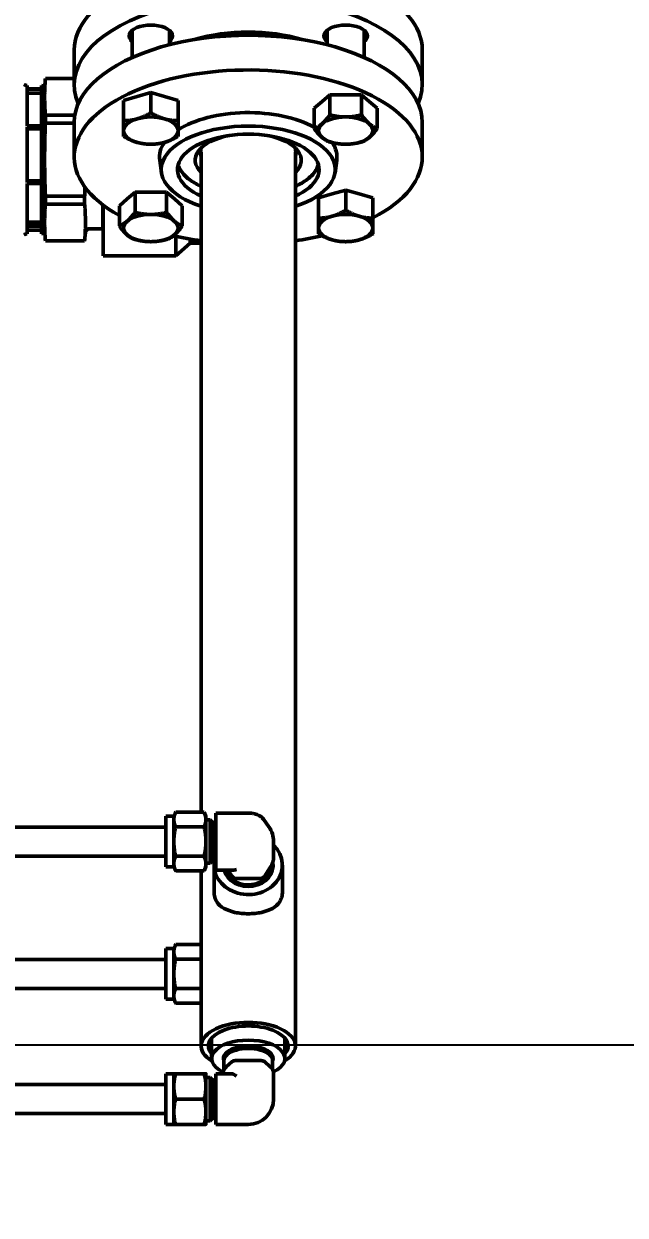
# Model space of a CAD drawing. Header units: inches. Extents: x 11 to 1621, y 11 to 1332.
# Drawn here: x 772.88 to 783.25, y 288.51 to 309.04 of the extents above; entities that cross this region are included whole.
import ezdxf

# ---------------------------------------------------------------- set-up
doc = ezdxf.new("R2010")
doc.units = ezdxf.units.IN
doc.header["$LTSCALE"] = 48
doc.header["$MEASUREMENT"] = 0
doc.linetypes.add('CHAIN', pattern=[0.7087, 0.4724, -0.0591, 0.1181, -0.0591])
doc.linetypes.add('DOUBLE_DASH_CHAIN', pattern=[1.2403, 0.6614, -0.0827, 0.1654, -0.0827, 0.1654, -0.0827])
for name, color, linetype, lineweight in [('Dimension (ANSI)', 7, 'Continuous', 25), ('Visible (ANSI)', 7, 'Continuous', 50), ('Work Plane (ANSI)', 7, 'DOUBLE_DASH_CHAIN', 25)]:
    doc.layers.add(name, color=color, linetype=linetype, lineweight=lineweight)
doc.styles.add('Dimension Text', font='tahoma.ttf')
doc.dimstyles.new('ELC FT', dxfattribs={"dimscale": 48, "dimtxt": 0.12, "dimasz": 0.098425, "dimexe": 0.05, "dimexo": 0.1, "dimgap": 0.031496, "dimtad": 1, "dimdec": 5, "dimzin": 3, "dimdsep": 46, "dimlunit": 4, "dimtxsty": 'Dimension Text', "dimcen": 0.09, "dimdle": 0.5, "dimclrd": 5, "dimclre": 5, "dimclrt": 256, "dimadec": 1, "dimazin": 3, "dimtfac": 0.833333, "dimtofl": 0, "dimtmove": 0, "dimatfit": 3, "dimfxl": 0, "dimfrac": 2, "dimtolj": 1, "dimtzin": 0, "dimlwd": 25, "dimlwe": 25, "dimarcsym": 0})

# ---------------------------------------------------------------- blocks, each defined once
blk = doc.blocks.new('*D15')
at = {"layer": 'Defpoints', "color": 0, "linetype": 'Continuous', "transparency": 16777216}
for p in [(804.877, 319.63), (264.502, 280.771), (804.877, 187.693)]:
    blk.add_point(p, dxfattribs=at)
at = {"layer": 'Dimension (ANSI)', "color": 5, "linetype": 'Continuous', "lineweight": 25, "transparency": 16777216}
for p, q in [((804.877, 314.83), (804.877, 185.293)), ((264.502, 275.971), (264.502, 185.293)), ((269.227, 187.693), (800.153, 187.693))]:
    blk.add_line(p, q, dxfattribs=at)
at = {"layer": 'Dimension (ANSI)', "color": 5, "linetype": 'Continuous', "transparency": 16777216}
for points in [[(269.227, 188.48), (269.227, 186.905), (264.502, 187.693)], [(800.153, 188.48), (800.153, 186.905), (804.877, 187.693)]]:
    blk.add_solid(points, dxfattribs=at)
at = {"layer": 'Dimension (ANSI)', "linetype": 'Continuous', "lineweight": 25, "transparency": 16777216, "insert": (534.752, 192.841), "char_height": 5.76, "attachment_point": 5, "style": 'Dimension Text'}
blk.add_mtext('\\A1;45\'-0 3/8"', dxfattribs=at)
blk = doc.blocks.new('*D25')
at = {"layer": 'Defpoints', "color": 0, "linetype": 'Continuous', "transparency": 16777216}
for p in [(804.877, 319.63), (744.252, 285.943), (804.877, 225.928)]:
    blk.add_point(p, dxfattribs=at)
at = {"layer": 'Dimension (ANSI)', "color": 5, "linetype": 'Continuous', "lineweight": 25, "transparency": 16777216}
for p, q in [((804.877, 314.83), (804.877, 223.528)), ((744.252, 281.143), (744.252, 223.528)), ((748.977, 225.928), (800.153, 225.928))]:
    blk.add_line(p, q, dxfattribs=at)
at = {"layer": 'Dimension (ANSI)', "color": 5, "linetype": 'Continuous', "transparency": 16777216}
for points in [[(748.977, 226.715), (748.977, 225.141), (744.252, 225.928)], [(800.153, 226.715), (800.153, 225.141), (804.877, 225.928)]]:
    blk.add_solid(points, dxfattribs=at)
at = {"layer": 'Dimension (ANSI)', "linetype": 'Continuous', "lineweight": 25, "transparency": 16777216, "insert": (774.565, 231.076), "char_height": 5.76, "attachment_point": 5, "style": 'Dimension Text'}
blk.add_mtext('\\A1;5\'-0 5/8"', dxfattribs=at)
blk = doc.blocks.new('*D53')
at = {"layer": 'Defpoints', "color": 0, "linetype": 'Continuous', "transparency": 16777216}
for p in [(736.222, 294.451), (744.252, 285.943), (736.222, 252.858)]:
    blk.add_point(p, dxfattribs=at)
at = {"layer": 'Dimension (ANSI)', "color": 5, "linetype": 'Continuous', "lineweight": 25, "transparency": 16777216}
for p, q in [((736.222, 289.651), (736.222, 250.458)), ((744.252, 281.143), (744.252, 250.458)), ((731.498, 252.858), (726.774, 252.858)), ((748.977, 252.858), (781.981, 252.858))]:
    blk.add_line(p, q, dxfattribs=at)
at = {"layer": 'Dimension (ANSI)', "color": 5, "linetype": 'Continuous', "transparency": 16777216}
for points in [[(731.498, 253.646), (731.498, 252.071), (736.222, 252.858)], [(748.977, 253.646), (748.977, 252.071), (744.252, 252.858)]]:
    blk.add_solid(points, dxfattribs=at)
at = {"layer": 'Dimension (ANSI)', "linetype": 'Continuous', "lineweight": 25, "transparency": 16777216, "insert": (767.841, 258.006), "char_height": 5.76, "attachment_point": 5, "style": 'Dimension Text'}
blk.add_mtext('\\A1;8 1/32"', dxfattribs=at)

msp = doc.modelspace()

# ---------------------------------------------------------------- linework, layer by layer
at = {"layer": 'Visible (ANSI)'}
for p, q in [((774.752051, 308.46298), (774.752051, 308.905941)), ((774.753118, 308.932377), (774.752125, 308.909406)), ((775.392984, 308.932377), (775.393976, 308.909406)), ((775.394051, 308.682539), (775.394051, 308.905941)), ((778.110808, 308.682539), (778.110808, 308.905941)), ((778.111875, 308.932377), (778.110883, 308.909406)), ((778.751741, 308.932377), (778.752733, 308.909406)), ((778.752808, 308.46298), (778.752808, 308.905941)), ((773.752429, 307.994877), (773.752429, 308.592434)), ((779.752429, 307.994877), (779.752429, 308.592434)), ((772.943132, 307.920057), (772.943132, 307.981696)), ((773.191012, 307.920057), (773.191012, 307.981696)), ((773.222508, 307.721165), (773.255841, 308.102169)), ((773.222508, 305.454137), (773.222508, 307.9502)), ((773.255841, 308.099994), (773.255841, 308.102169)), ((773.255841, 308.102169), (773.752429, 308.102169)), ((773.752429, 308.099994), (773.255841, 308.099994)), ((773.191012, 307.920057), (772.943132, 307.920057)), ((772.943132, 307.285911), (772.943132, 307.91415)), ((772.943132, 307.91415), (773.191012, 307.91415)), ((773.191012, 307.848226), (772.943132, 307.848226)), ((773.191012, 307.285911), (773.191012, 307.91415)), ((774.604051, 307.722632), (774.838551, 307.790327)), ((774.838551, 307.790327), (775.073051, 307.858021)), ((775.073051, 307.858021), (775.073051, 307.509783)), ((775.073051, 307.858021), (775.307551, 307.790327)), ((775.307551, 307.790327), (775.542051, 307.722632)), ((778.025642, 307.704494), (778.161031, 307.821744)), ((778.161031, 307.821744), (778.431808, 307.821744)), ((778.161031, 307.821744), (778.161031, 307.473506)), ((778.431808, 307.821744), (778.702585, 307.821744)), ((778.702585, 307.821744), (778.702585, 307.473506)), ((778.702585, 307.821744), (778.837974, 307.704494)), ((774.604051, 307.722632), (774.604051, 307.374394)), ((775.542051, 307.722632), (775.542051, 307.374394)), ((777.890253, 307.587244), (778.025642, 307.704494)), ((777.890253, 307.587244), (777.890253, 307.239006)), ((778.837974, 307.704494), (778.973362, 307.587244)), ((778.973362, 307.587244), (778.973362, 307.239006)), ((773.255841, 307.333519), (773.255841, 307.470281)), ((773.255841, 307.470281), (773.762892, 307.470281)), ((773.752429, 307.333519), (773.255841, 307.333519)), ((773.752429, 307.345115), (773.752429, 306.747558)), ((779.752429, 307.345115), (779.752429, 306.747558)), ((773.191012, 307.285911), (772.943132, 307.285911)), ((772.943132, 307.26909), (773.191012, 307.26909)), ((772.943132, 306.309817), (772.943132, 307.26909)), ((773.191012, 307.231349), (772.943132, 307.231349)), ((773.191012, 306.309817), (773.191012, 307.26909)), ((775.939929, 306.838469), (775.939929, 295.456811)), ((777.564929, 306.838469), (777.564929, 291.429976)), ((775.256897, 306.477909), (775.226278, 306.693327)), ((778.247961, 306.477909), (778.27858, 306.693327)), ((773.191012, 306.339002), (772.943132, 306.339002)), ((773.191012, 306.309817), (772.943132, 306.309817)), ((772.943132, 305.563558), (772.943132, 306.291935)), ((772.943132, 306.291935), (773.191012, 306.291935)), ((773.191012, 305.563558), (773.191012, 306.291935)), ((774.666885, 306.025115), (774.802273, 306.142365)), ((774.802273, 306.142365), (774.802273, 305.794127)), ((774.802273, 306.142365), (775.073051, 306.142365)), ((775.073051, 306.142365), (775.343828, 306.142365)), ((775.343828, 306.142365), (775.479217, 306.025115)), ((775.343828, 306.142365), (775.343828, 305.794127)), ((777.962808, 306.043254), (778.197308, 306.110948)), ((778.197308, 306.110948), (778.431808, 306.178642)), ((778.431808, 306.178642), (778.666308, 306.110948)), ((778.431808, 306.178642), (778.431808, 305.830404)), ((778.666308, 306.110948), (778.900808, 306.043254)), ((773.255841, 305.935694), (773.255841, 306.072567)), ((773.255841, 306.072567), (773.932872, 306.072567)), ((773.932872, 305.935694), (773.255841, 305.935694)), ((773.932872, 306.072567), (773.932872, 305.935694)), ((774.245791, 305.512208), (774.245791, 305.923427)), ((774.252429, 305.918402), (774.252429, 305.045919)), ((774.531496, 305.907865), (774.666885, 306.025115)), ((774.531496, 305.907865), (774.531496, 305.559627)), ((775.479217, 306.025115), (775.614605, 305.907865)), ((775.614605, 305.907865), (775.614605, 305.559627)), ((777.962808, 306.043254), (777.962808, 305.695016)), ((778.900808, 306.043254), (778.900808, 305.695016)), ((773.222508, 305.683173), (773.255841, 305.302169)), ((773.191012, 305.626925), (772.943132, 305.626925)), ((773.191012, 305.563558), (772.943132, 305.563558)), ((772.943132, 305.422641), (772.943132, 305.555089)), ((772.943132, 305.555089), (773.191012, 305.555089)), ((772.943132, 305.489074), (773.191012, 305.489074)), ((773.191012, 305.484281), (772.943132, 305.484281)), ((773.191012, 305.422641), (773.191012, 305.555089)), ((774.012577, 305.512208), (774.245791, 305.512208)), ((774.252429, 305.512415), (774.245791, 305.512208)), ((773.255841, 305.302169), (773.255841, 305.304455)), ((773.255841, 305.304455), (773.932872, 305.304455)), ((773.255841, 305.302169), (773.932872, 305.302169)), ((773.945903, 305.451112), (773.932872, 305.302169)), ((773.932872, 305.304455), (773.932872, 305.302169)), ((775.502429, 305.383969), (775.502429, 305.045919)), ((775.752429, 305.264669), (775.752429, 305.333344)), ((775.752429, 305.264669), (775.502429, 305.045919)), ((775.939929, 305.264669), (775.752429, 305.264669)), ((775.502429, 305.045919), (774.252429, 305.045919)), ((775.470429, 295.389129), (775.50199, 295.456811)), ((775.990869, 295.456811), (775.50199, 295.456811)), ((776.022429, 295.389129), (775.990869, 295.456811)), ((776.192429, 295.431552), (776.192429, 295.443275)), ((776.192429, 295.443275), (776.752429, 295.443275)), ((776.192429, 295.431552), (776.192429, 295.330515)), ((775.332429, 294.514129), (775.332429, 295.389129)), ((775.332429, 295.389129), (775.470429, 295.389129)), ((775.470429, 295.389129), (775.470429, 295.330515)), ((775.470429, 295.330515), (775.470429, 294.951629)), ((776.022429, 295.330515), (776.022429, 295.389129)), ((776.022429, 294.951629), (776.022429, 295.330515)), ((776.022429, 295.326629), (776.098879, 295.326629)), ((776.098879, 294.576629), (776.098879, 295.326629)), ((776.158429, 295.267079), (776.098879, 295.326629)), ((776.158429, 294.636179), (776.158429, 295.267079)), ((776.158429, 295.267079), (776.192429, 295.267079)), ((776.192429, 294.951629), (776.192429, 295.330515)), ((777.014389, 295.338935), (777.109646, 295.20422)), ((771.582429, 295.201629), (775.332429, 295.201629)), ((775.990869, 295.20422), (775.50199, 295.20422)), ((775.470429, 294.951629), (775.470429, 294.572743)), ((776.022429, 294.572743), (776.022429, 294.951629)), ((776.192429, 294.951629), (776.192429, 294.749557)), ((777.189929, 294.951629), (777.189929, 294.692379)), ((771.582429, 294.701629), (775.332429, 294.701629)), ((775.990869, 294.699039), (775.50199, 294.699039)), ((776.158429, 294.636179), (776.098879, 294.576629)), ((776.158429, 294.636179), (776.192429, 294.636179)), ((776.192429, 294.67378), (776.192429, 294.749557)), ((776.192429, 294.67378), (776.192429, 294.471707)), ((775.332429, 294.514129), (775.470429, 294.514129)), ((775.470429, 294.572743), (775.470429, 294.514129)), ((775.470429, 294.514129), (775.50199, 294.446448)), ((775.990869, 294.446448), (775.50199, 294.446448)), ((775.939929, 294.446448), (775.939929, 291.429976)), ((776.022429, 294.514129), (775.990869, 294.446448)), ((776.022429, 294.576629), (776.098879, 294.576629)), ((776.022429, 294.514129), (776.022429, 294.572743)), ((776.163929, 294.091646), (776.163929, 294.547593)), ((776.192429, 294.459984), (776.192429, 294.471707)), ((776.192429, 294.459984), (776.506607, 294.459984)), ((776.338993, 294.453413), (776.338583, 294.459984)), ((776.402178, 294.459984), (776.474579, 294.351382)), ((777.030279, 294.351382), (777.131315, 294.502936)), ((777.165866, 294.453413), (777.171818, 294.548864)), ((777.172429, 294.568479), (777.172429, 294.586291)), ((777.340929, 294.091646), (777.340929, 294.547593)), ((776.550357, 294.313493), (776.954502, 294.313493)), ((775.470429, 293.108962), (775.50199, 293.176644)), ((775.939929, 293.176644), (775.50199, 293.176644)), ((775.332429, 292.233962), (775.332429, 293.108962)), ((775.332429, 293.108962), (775.470429, 293.108962)), ((775.470429, 293.108962), (775.470429, 293.050348)), ((775.470429, 293.050348), (775.470429, 292.671462)), ((771.582429, 292.921462), (775.332429, 292.921462)), ((775.939929, 292.924053), (775.50199, 292.924053)), ((775.470429, 292.671462), (775.470429, 292.292576)), ((771.582429, 292.421462), (775.332429, 292.421462)), ((775.939929, 292.418871), (775.50199, 292.418871)), ((775.332429, 292.233962), (775.470429, 292.233962)), ((775.470429, 292.292576), (775.470429, 292.233962)), ((775.470429, 292.233962), (775.50199, 292.166281)), ((775.939929, 292.166281), (775.50199, 292.166281)), ((776.120929, 291.565866), (776.120929, 291.21347)), ((777.383929, 291.565866), (777.383929, 291.21347)), ((776.332429, 291.177294), (776.332429, 291.023943)), ((776.335349, 291.260374), (776.332497, 291.181069)), ((776.474579, 291.159568), (776.373543, 291.072068)), ((776.954502, 291.181443), (776.550357, 291.181443)), ((777.131315, 291.072068), (777.030279, 291.159568)), ((777.16951, 291.260374), (777.172361, 291.181069)), ((777.172429, 291.177294), (777.172429, 291.023943)), ((775.332429, 290.076159), (775.332429, 290.951159)), ((775.332429, 290.951159), (775.470429, 290.951159)), ((775.470429, 290.951159), (775.470429, 290.732409)), ((775.990869, 290.951159), (775.50199, 290.951159)), ((776.022429, 290.732409), (776.022429, 290.951159)), ((776.192429, 290.951159), (776.474579, 290.951159)), ((776.192429, 290.907409), (776.192429, 290.951159)), ((776.192429, 290.907409), (776.192429, 290.557409)), ((776.314929, 290.951159), (776.314929, 290.962693)), ((777.189929, 290.513659), (777.189929, 290.962693)), ((771.582429, 290.763659), (775.332429, 290.763659)), ((775.470429, 290.732409), (775.470429, 290.294909)), ((776.022429, 290.888659), (776.098879, 290.888659)), ((776.022429, 290.294909), (776.022429, 290.732409)), ((776.098879, 290.138659), (776.098879, 290.888659)), ((776.158429, 290.829109), (776.098879, 290.888659)), ((776.158429, 290.198209), (776.158429, 290.829109)), ((776.158429, 290.829109), (776.192429, 290.829109)), ((775.990869, 290.513659), (775.50199, 290.513659)), ((776.192429, 290.469909), (776.192429, 290.557409)), ((775.470429, 290.294909), (775.470429, 290.076159)), ((776.022429, 290.076159), (776.022429, 290.294909)), ((776.192429, 290.469909), (776.192429, 290.294909)), ((776.192429, 290.076159), (776.192429, 290.294909)), ((771.582429, 290.263659), (775.332429, 290.263659)), ((776.022429, 290.138659), (776.098879, 290.138659)), ((776.158429, 290.198209), (776.098879, 290.138659)), ((776.158429, 290.198209), (776.192429, 290.198209)), ((775.332429, 290.076159), (775.470429, 290.076159)), ((775.990869, 290.076159), (775.50199, 290.076159)), ((776.192429, 290.076159), (776.752429, 290.076159))]:
    msp.add_line(p, q, dxfattribs=at)
for centre, radius, start, end in [((772.943132, 308.099807), 0.11811, 239.9999999, 270), ((773.191012, 307.9502), 0.031496, 0, 90), ((774.012577, 305.445279), 0.066929, 90, 174.9999987), ((772.943132, 305.304531), 0.11811, 90, 120.0000001), ((773.191012, 305.454137), 0.031496, 270, 0), ((776.752429, 294.951629), 0.4375, 0, 35.2643897), ((776.752429, 290.513659), 0.4375, 270, 0)]:
    msp.add_arc(centre, radius, start, end, dxfattribs=at)
for centre, major_axis, ratio, start_param, end_param in [((776.752429, 308.592434), (-3, 0), 0.5, 3.141592654, 6.283185307), ((776.752429, 307.994877), (-3, 0), 0.5, 2.923275346, 6.501502615), ((775.073051, 308.834566), (-0.375, 0), 0.5, 2.598278406, 6.826499554), ((778.431808, 308.834566), (-0.375, 0), 0.5, 2.598278406, 6.826499555), ((776.752429, 307.345115), (3, 0), 0.5, 0, 3.141592654), ((775.073051, 308.905941), (-0.321, 0), 0.5, 6.094309083, 6.283185307), ((775.073051, 308.905941), (0.321, 0), 0.5, 0, 0.188876224), ((776.752429, 307.994877), (1.81, 0), 0.5, 1.030897013, 2.110695641), ((776.752429, 307.942915), (1.81, 0), 0.5, 1.446051422, 1.695541232), ((778.431808, 308.905941), (-0.321, 0), 0.5, 6.094309083, 6.283185307), ((778.431808, 308.905941), (0.321, 0), 0.5, 0, 0.188876224), ((776.752429, 306.747558), (3, 0), 0.5, 5.510625291, 10.162041353), ((775.073051, 307.587247), (0.469, 0), 0.5, 2.089376789, 2.099413416), ((775.073051, 307.587247), (0.469, 0), 0.5, 1.042179238, 1.052215865), ((778.431808, 307.587247), (0.469, 0), 0.5, 1.565403797, 1.576188857), ((778.431808, 307.587247), (0.469, 0), 0.5, 2.614180786, 2.62180697), ((778.431808, 307.587247), (0.469, 0), 0.5, 0.519785683, 0.527411868), ((775.073051, 307.202728), (-0.469, 0), 0.5, 5.235987756, 6.283185307), ((775.073051, 307.202728), (-0.469, 0), 0.5, 4.188790205, 5.235987756), ((775.073051, 307.202728), (0.469, 0), 0.5, 0, 1.047197551), ((776.752429, 306.747558), (-1.53, 0), 0.5, 3.873836983, 5.624989502), ((778.431808, 307.202728), (-0.469, 0), 0.5, 4.71238898, 5.759586532), ((778.431808, 307.202728), (-0.469, 0), 0.5, 3.665191429, 4.71238898), ((775.073051, 307.202728), (-0.469, 0), 0.5, 0, 1.047197551), ((776.752429, 306.531051), (1.499304, 0), 0.5, 5.285106776, 10.422856492), ((775.073051, 307.202728), (0.469, 0), 0.5, 5.235987756, 6.283185307), ((776.752429, 306.531051), (1.22, 0), 0.5, 5.44120059, 10.266762677), ((776.752429, 306.6913), (-0.915607, 0), 0.5, 5.081619143, 6.762329599), ((776.752429, 306.6913), (0.915607, 0), 0.5, 5.804041016, 7.484751471), ((778.431808, 307.202728), (-0.469, 0), 0.5, 5.759586532, 6.806784083), ((778.431808, 307.202728), (0.469, 0), 0.5, 5.759586532, 6.806784083), ((775.073051, 307.202728), (0.469, 0), 0.5, 4.188790205, 5.235987756), ((776.752429, 306.747558), (-1.53, 0), 0.5, 5.947215678, 6.354134515), ((776.752429, 306.819115), (-0.822103, 0), 0.5, 6.049967718, 6.436179083), ((776.752429, 306.819115), (0.822103, 0), 0.5, 6.130191531, 6.516402897), ((778.431808, 307.202728), (0.469, 0), 0.5, 3.665191429, 4.71238898), ((776.752429, 306.747558), (1.53, 0), 0.5, 6.212236099, 6.612998584), ((778.431808, 307.202728), (0.469, 0), 0.5, 4.71238898, 5.759586532), ((775.073051, 305.907868), (0.469, 0), 0.5, 1.565403797, 1.576188857), ((778.431808, 305.907868), (0.469, 0), 0.5, 2.089376789, 2.099413416), ((778.431808, 305.907868), (0.469, 0), 0.5, 1.042179238, 1.052215865), ((775.073051, 305.907868), (0.469, 0), 0.5, 2.614180786, 2.62180697), ((775.073051, 305.907868), (0.469, 0), 0.5, 0.519785683, 0.527411868), ((775.073051, 305.52335), (-0.469, 0), 0.5, 4.71238898, 5.759586532), ((775.073051, 305.52335), (-0.469, 0), 0.5, 3.665191429, 4.71238898), ((778.431808, 305.52335), (-0.469, 0), 0.5, 5.235987756, 6.283185307), ((778.431808, 305.52335), (-0.469, 0), 0.5, 4.188790205, 5.235987756), ((778.431808, 305.52335), (0.469, 0), 0.5, 0, 1.047197551), ((775.073051, 305.52335), (-0.469, 0), 0.5, 5.759586532, 6.806784083), ((775.073051, 305.52335), (0.469, 0), 0.5, 5.759586532, 6.806784083), ((778.431808, 305.52335), (-0.469, 0), 0.5, 0, 1.047197551), ((778.431808, 305.52335), (0.469, 0), 0.5, 5.235987756, 6.283185307), ((775.073051, 305.52335), (0.469, 0), 0.5, 3.665191429, 4.71238898), ((775.073051, 305.52335), (0.469, 0), 0.5, 4.71238898, 5.759586532), ((776.752429, 306.747558), (3, 0), 0.5, 4.268307392, 4.438130367), ((776.752429, 306.747558), (3, 0), 0.5, 4.986647594, 5.150967915), ((778.431808, 305.52335), (0.469, 0), 0.5, 4.188790205, 5.235987756), ((776.752429, 294.547593), (-0.5885, 0), 0.866025404, 6.108482499, 10.157411694), ((776.752429, 294.547593), (-0.4275, 0), 0.866025404, 0.238902964, 3.277030145), ((776.752429, 294.692379), (0.4375, 0), 0.866025404, 5.759586532, 6.283185307), ((776.752429, 294.568479), (-0.42, 0), 0.866025404, 0.302894735, 3.141592654), ((776.550357, 294.547484), (-0.075777, -0.075777), 0.577350269, 0.523598776, 1.047197551), ((776.550357, 294.38927), (0.0875, 0), 0.866025404, 3.665191429, 4.71238898), ((776.954502, 294.38927), (0.0875, 0), 0.866025404, 4.71238898, 5.759586532), ((776.752429, 291.429976), (0.8125, 0), 0.5, 5.591401396, 10.116561872), ((776.752429, 291.429976), (-0.6875, 0), 0.5, 2.735181483, 6.689596478), ((776.752429, 291.21347), (0.6315, 0), 0.5, 5.47287965, 10.235083618), ((776.752429, 291.21347), (0.4275, 0), 0.5, 6.095593203, 9.612370065), ((776.752429, 291.177294), (0.42, 0), 0.5, 0, 3.141592654), ((776.550357, 291.137693), (-0.0875, 0), 0.5, 4.71238898, 5.759586532), ((776.954502, 291.137693), (-0.0875, 0), 0.5, 3.665191429, 4.71238898), ((776.752429, 290.962693), (-0.4375, 0), 0.5, 5.759586532, 6.283185307), ((776.550357, 290.863659), (0.084519, -0.084519), 0.267949192, 1.832595715, 2.879793266), ((776.752429, 290.962693), (0.4375, 0), 0.5, 0, 0.523598776)]:
    msp.add_ellipse(centre, major_axis=major_axis, ratio=ratio, start_param=start_param, end_param=end_param, dxfattribs=at)
for points, weights in [([(773.255841, 308.099994), (773.231001, 307.785137), (773.255841, 307.470281)], [1.00005317149, 1.12005955207, 1.00005317149]), ([(773.255841, 307.333519), (773.231001, 306.703043), (773.255841, 306.072567)], [1.15979769911, 1.298973423, 1.15979769911]), ([(774.604051, 307.374394), (774.729719, 307.374394), (774.838551, 307.405811)], [1, 1.0379548493, 1]), ([(774.604051, 307.202728), (774.604051, 307.265562), (774.604051, 307.374394)], [1, 1.0379548493, 1]), ([(774.838551, 307.405811), (774.947382, 307.437228), (775.073051, 307.509783)], [1, 1.0379548493, 1]), ([(775.073051, 307.509783), (775.198719, 307.437228), (775.307551, 307.405811)], [1, 1.0379548493, 1]), ([(775.307551, 307.405811), (775.416382, 307.374394), (775.542051, 307.374394)], [1, 1.0379548493, 1]), ([(775.542051, 307.374394), (775.542051, 307.265562), (775.542051, 307.202728)], [1, 1.0379548493, 1]), ([(778.025642, 307.319978), (778.088476, 307.374394), (778.161031, 307.473506)], [1, 1.0379548493, 1]), ([(778.161031, 307.473506), (778.30614, 307.437228), (778.431808, 307.437228)], [1, 1.0379548493, 1]), ([(778.431808, 307.437228), (778.557476, 307.437228), (778.702585, 307.473506)], [1, 1.0379548493, 1]), ([(778.702585, 307.473506), (778.77514, 307.374394), (778.837974, 307.319978)], [1, 1.0379548493, 1]), ([(774.604051, 307.103617), (774.604051, 307.139894), (774.604051, 307.202728)], [1, 1.0379548493, 1]), ([(775.542051, 307.202728), (775.542051, 307.139894), (775.542051, 307.103617)], [1, 1.0379548493, 1]), ([(777.890253, 307.239006), (777.962808, 307.265562), (778.025642, 307.319978)], [1, 1.0379548493, 1]), ([(778.025642, 307.085478), (777.962808, 307.139894), (777.890253, 307.239006)], [1, 1.0379548493, 1]), ([(778.837974, 307.319978), (778.900808, 307.265562), (778.973362, 307.239006)], [1, 1.0379548493, 1]), ([(778.973362, 307.239006), (778.900808, 307.139894), (778.837974, 307.085478)], [1, 1.0379548493, 1]), ([(774.838551, 306.999645), (774.729719, 307.031062), (774.604051, 307.103617)], [1, 1.0379548493, 1]), ([(775.073051, 306.968228), (774.947382, 306.968228), (774.838551, 306.999645)], [1, 1.0379548493, 1]), ([(775.307551, 306.999645), (775.198719, 306.968228), (775.073051, 306.968228)], [1, 1.0379548493, 1]), ([(775.542051, 307.103617), (775.416382, 307.031062), (775.307551, 306.999645)], [1, 1.0379548493, 1]), ([(778.161031, 307.004506), (778.088476, 307.031062), (778.025642, 307.085478)], [1, 1.0379548493, 1]), ([(778.431808, 306.968228), (778.30614, 306.968228), (778.161031, 307.004506)], [1, 1.0379548493, 1]), ([(778.702585, 307.004506), (778.557476, 306.968228), (778.431808, 306.968228)], [1, 1.0379548493, 1]), ([(778.837974, 307.085478), (778.77514, 307.031062), (778.702585, 307.004506)], [1, 1.0379548493, 1]), ([(773.932872, 306.072567), (773.935998, 306.151912), (773.938355, 306.227705)], [1.15979769911, 1.17565001939, 1.18789113433]), ([(773.255841, 305.935694), (773.231001, 305.620074), (773.255841, 305.304455)], [1.15979769911, 1.298973423, 1.15979769911]), ([(773.945903, 305.645807), (773.944921, 305.782607), (773.932872, 305.935694)], [1.22886623953, 1.22337403255, 1.15979769911]), ([(774.666885, 305.6406), (774.729719, 305.695016), (774.802273, 305.794127)], [1, 1.0379548493, 1]), ([(774.802273, 305.794127), (774.947382, 305.75785), (775.073051, 305.75785)], [1, 1.0379548493, 1]), ([(775.073051, 305.75785), (775.198719, 305.75785), (775.343828, 305.794127)], [1, 1.0379548493, 1]), ([(775.343828, 305.794127), (775.416382, 305.695016), (775.479217, 305.6406)], [1, 1.0379548493, 1]), ([(777.962808, 305.695016), (778.088476, 305.695016), (778.197308, 305.726433)], [1, 1.0379548493, 1]), ([(777.962808, 305.52335), (777.962808, 305.586184), (777.962808, 305.695016)], [1, 1.0379548493, 1]), ([(778.197308, 305.726433), (778.30614, 305.75785), (778.431808, 305.830404)], [1, 1.0379548493, 1]), ([(778.431808, 305.830404), (778.557476, 305.75785), (778.666308, 305.726433)], [1, 1.0379548493, 1]), ([(778.666308, 305.726433), (778.77514, 305.695016), (778.900808, 305.695016)], [1, 1.0379548493, 1]), ([(778.900808, 305.695016), (778.900808, 305.586184), (778.900808, 305.52335)], [1, 1.0379548493, 1]), ([(773.932872, 305.304455), (773.944921, 305.457541), (773.945903, 305.594341)], [1.15979769911, 1.22337403255, 1.22886623953]), ([(774.531496, 305.559627), (774.604051, 305.586184), (774.666885, 305.6406)], [1, 1.0379548493, 1]), ([(774.666885, 305.4061), (774.604051, 305.460516), (774.531496, 305.559627)], [1, 1.0379548493, 1]), ([(775.479217, 305.6406), (775.542051, 305.586184), (775.614605, 305.559627)], [1, 1.0379548493, 1]), ([(775.614605, 305.559627), (775.542051, 305.460516), (775.479217, 305.4061)], [1, 1.0379548493, 1]), ([(777.962808, 305.424238), (777.962808, 305.460516), (777.962808, 305.52335)], [1, 1.0379548493, 1]), ([(778.900808, 305.52335), (778.900808, 305.460516), (778.900808, 305.424238)], [1, 1.0379548493, 1]), ([(774.802273, 305.325127), (774.729719, 305.351684), (774.666885, 305.4061)], [1, 1.0379548493, 1]), ([(775.073051, 305.28885), (774.947382, 305.28885), (774.802273, 305.325127)], [1, 1.0379548493, 1]), ([(775.343828, 305.325127), (775.198719, 305.28885), (775.073051, 305.28885)], [1, 1.0379548493, 1]), ([(775.479217, 305.4061), (775.416382, 305.351684), (775.343828, 305.325127)], [1, 1.0379548493, 1]), ([(778.197308, 305.320267), (778.088476, 305.351684), (777.962808, 305.424238)], [1, 1.0379548493, 1]), ([(778.431808, 305.28885), (778.30614, 305.28885), (778.197308, 305.320267)], [1, 1.0379548493, 1]), ([(778.666308, 305.320267), (778.557476, 305.28885), (778.431808, 305.28885)], [1, 1.0379548493, 1]), ([(778.900808, 305.424238), (778.77514, 305.351684), (778.666308, 305.320267)], [1, 1.0379548493, 1]), ([(775.50199, 295.456811), (775.470429, 295.389129), (775.470429, 295.330515)], [1, 1.0379548493, 1]), ([(776.022429, 295.330515), (776.022429, 295.389129), (775.990869, 295.456811)], [1, 1.0379548493, 1]), ([(775.470429, 295.330515), (775.470429, 295.271902), (775.50199, 295.20422)], [1, 1.0379548493, 1]), ([(775.990869, 295.20422), (776.022429, 295.271902), (776.022429, 295.330515)], [1, 1.0379548493, 1]), ([(775.50199, 295.20422), (775.470429, 295.068857), (775.470429, 294.951629)], [1, 1.0379548493, 1]), ([(776.022429, 294.951629), (776.022429, 295.068857), (775.990869, 295.20422)], [1, 1.0379548493, 1]), ([(775.470429, 294.951629), (775.470429, 294.834402), (775.50199, 294.699039)], [1, 1.0379548493, 1]), ([(775.990869, 294.699039), (776.022429, 294.834402), (776.022429, 294.951629)], [1, 1.0379548493, 1]), ([(775.50199, 294.699039), (775.470429, 294.631357), (775.470429, 294.572743)], [1, 1.0379548493, 1]), ([(776.022429, 294.572743), (776.022429, 294.631357), (775.990869, 294.699039)], [1, 1.0379548493, 1]), ([(775.470429, 294.572743), (775.470429, 294.514129), (775.50199, 294.446448)], [1, 1.0379548493, 1]), ([(775.990869, 294.446448), (776.022429, 294.514129), (776.022429, 294.572743)], [1, 1.0379548493, 1]), ([(775.50199, 293.176644), (775.470429, 293.108962), (775.470429, 293.050348)], [1, 1.0379548493, 1]), ([(775.470429, 293.050348), (775.470429, 292.991734), (775.50199, 292.924053)], [1, 1.0379548493, 1]), ([(775.50199, 292.924053), (775.470429, 292.78869), (775.470429, 292.671462)], [1, 1.0379548493, 1]), ([(775.470429, 292.671462), (775.470429, 292.554234), (775.50199, 292.418871)], [1, 1.0379548493, 1]), ([(775.50199, 292.418871), (775.470429, 292.35119), (775.470429, 292.292576)], [1, 1.0379548493, 1]), ([(775.470429, 292.292576), (775.470429, 292.233962), (775.50199, 292.166281)], [1, 1.0379548493, 1]), ([(775.470429, 290.951159), (775.470429, 290.951159), (775.50199, 290.951159)], [1, 1.0379548493, 1]), ([(775.50199, 290.951159), (775.470429, 290.833931), (775.470429, 290.732409)], [1, 1.0379548493, 1]), ([(775.990869, 290.951159), (776.022429, 290.951159), (776.022429, 290.951159)], [1, 1.0379548493, 1]), ([(776.022429, 290.732409), (776.022429, 290.833931), (775.990869, 290.951159)], [1, 1.0379548493, 1]), ([(775.470429, 290.732409), (775.470429, 290.630886), (775.50199, 290.513659)], [1, 1.0379548493, 1]), ([(775.990869, 290.513659), (776.022429, 290.630886), (776.022429, 290.732409)], [1, 1.0379548493, 1]), ([(775.50199, 290.513659), (775.470429, 290.396431), (775.470429, 290.294909)], [1, 1.0379548493, 1]), ([(776.022429, 290.294909), (776.022429, 290.396431), (775.990869, 290.513659)], [1, 1.0379548493, 1]), ([(775.470429, 290.294909), (775.470429, 290.193386), (775.50199, 290.076159)], [1, 1.0379548493, 1]), ([(775.990869, 290.076159), (776.022429, 290.193386), (776.022429, 290.294909)], [1, 1.0379548493, 1]), ([(775.50199, 290.076159), (775.470429, 290.076159), (775.470429, 290.076159)], [1, 1.0379548493, 1]), ([(776.022429, 290.076159), (776.022429, 290.076159), (775.990869, 290.076159)], [1, 1.0379548493, 1])]:
    msp.add_rational_spline(points, weights, degree=2, dxfattribs=at)
for points, knots in [([(775.545269, 306.613357), (775.555189, 306.57944), (775.570602, 306.546094), (775.63129, 306.450759), (775.691067, 306.391697), (775.817957, 306.303952), (775.87595, 306.271697), (775.939929, 306.242899)], [1.3166736154, 1.3166736154, 1.3166736154, 1.3166736154, 1.479617712, 1.479617712, 1.7975031728, 1.7975031728, 2.0093156926, 2.0093156926, 2.0093156926, 2.0093156926]), ([(777.564929, 306.242899), (777.64205, 306.277613), (777.710459, 306.317353), (777.840709, 306.416208), (777.89603, 306.477707), (777.942933, 306.565954), (777.952617, 306.589516), (777.95959, 306.613357)], [3.4752094588, 3.4752094588, 3.4752094588, 3.4752094588, 3.7305302286, 3.7305302286, 4.05331699, 4.05331699, 4.167851536, 4.167851536, 4.167851536, 4.167851536]), ([(773.945903, 305.594341), (773.945956, 305.603152), (773.946004, 305.612056), (773.946004, 305.628093), (773.945956, 305.636996), (773.945903, 305.645807)], [2.0907534539, 2.0907534539, 2.0907534539, 2.0907534539, 2.212802811, 2.212802811, 2.3348521681, 2.3348521681, 2.3348521681, 2.3348521681]), ([(776.752429, 295.443275), (776.772602, 295.443275), (776.792774, 295.442035), (776.832396, 295.437056), (776.851844, 295.433322), (776.889402, 295.423248), (776.907513, 295.416919), (776.941938, 295.401248), (776.958275, 295.391923), (776.988582, 295.369095), (777.002642, 295.355547), (777.014389, 295.338935)], [4.71238898, 4.71238898, 4.71238898, 4.71238898, 4.958580864, 4.958580864, 5.204772747, 5.204772747, 5.450964631, 5.450964631, 5.697156514, 5.697156514, 5.943348398, 5.943348398, 5.943348398, 5.943348398]), ([(776.163929, 294.091646), (776.163929, 294.057676), (776.167896, 294.025552), (776.18361, 293.966607), (776.195347, 293.939741), (776.240771, 293.867147), (776.285182, 293.829115), (776.386531, 293.771562), (776.450731, 293.747802), (776.558976, 293.724033), (776.59703, 293.71802), (776.674481, 293.710072), (776.71388, 293.70814), (776.790978, 293.70814), (776.830377, 293.710072), (776.907828, 293.71802), (776.945883, 293.724033), (777.054127, 293.747802), (777.118328, 293.771562), (777.219676, 293.829115), (777.264088, 293.867147), (777.309511, 293.939741), (777.321249, 293.966607), (777.336963, 294.025552), (777.340929, 294.057676), (777.340929, 294.091646)], [4.741129189, 4.741129189, 4.741129189, 4.741129189, 5.040025462, 5.040025462, 5.338921734, 5.338921734, 5.936714278, 5.936714278, 6.524204031, 6.524204031, 6.817948908, 6.817948908, 7.111693784, 7.111693784, 7.405438661, 7.405438661, 7.699183537, 7.699183537, 8.286673291, 8.286673291, 8.884465835, 8.884465835, 9.183362107, 9.183362107, 9.482258379, 9.482258379, 9.482258379, 9.482258379])]:
    msp.add_open_spline(points, degree=3, knots=knots, dxfattribs=at)
at = {"layer": 'Work Plane (ANSI)', "linetype": 'CHAIN', "ltscale": 0.952448}
msp.add_line((183.392611, 291.451101), (817.296967, 291.451101), dxfattribs=at)

# ---------------------------------------------------------------- dimensions: what is measured, and where the dimension line sits
at = {"layer": 'Dimension (ANSI)', "color": 5, "linetype": 'Continuous', "lineweight": 25, "true_color": 0x0000ff}
dim = msp.add_linear_dim(base=(804.877429, 187.692735), p1=(264.502429, 280.771104), p2=(804.877429, 319.630235), angle=180, dimstyle='ELC FT', override={"dimgap": 0.031496, "dimdec": 5, "dimlfac": 1, "dimtol": 0, "dimlim": 0, "dimtp": 0, "dimtm": 0, "dimtdec": 2, "dimatfit": 1}, dxfattribs=at)
dim.commit()
dim.dimension.update_dxf_attribs({"geometry": '*D15', "text_midpoint": (534.752429, 187.692735), "dimtype": 160})
for base, p2, picture, middle in [((804.877429, 225.927966), (804.877429, 319.630235), '*D25', (774.564929, 225.927966)), ((736.222429, 252.858134), (736.222429, 294.451101), '*D53', (767.841347, 252.858134))]:
    dim = msp.add_linear_dim(base=base, p1=(744.252429, 285.942735), p2=p2, dimstyle='ELC FT', override={"dimgap": 0.031496, "dimdec": 5, "dimlfac": 1, "dimtol": 0, "dimlim": 0, "dimtp": 0, "dimtm": 0, "dimtdec": 2, "dimatfit": 1}, dxfattribs=at)
    dim.commit()
    dim.dimension.update_dxf_attribs({"geometry": picture, "text_midpoint": middle, "dimtype": 160})

doc.saveas('drawing.dxf')
